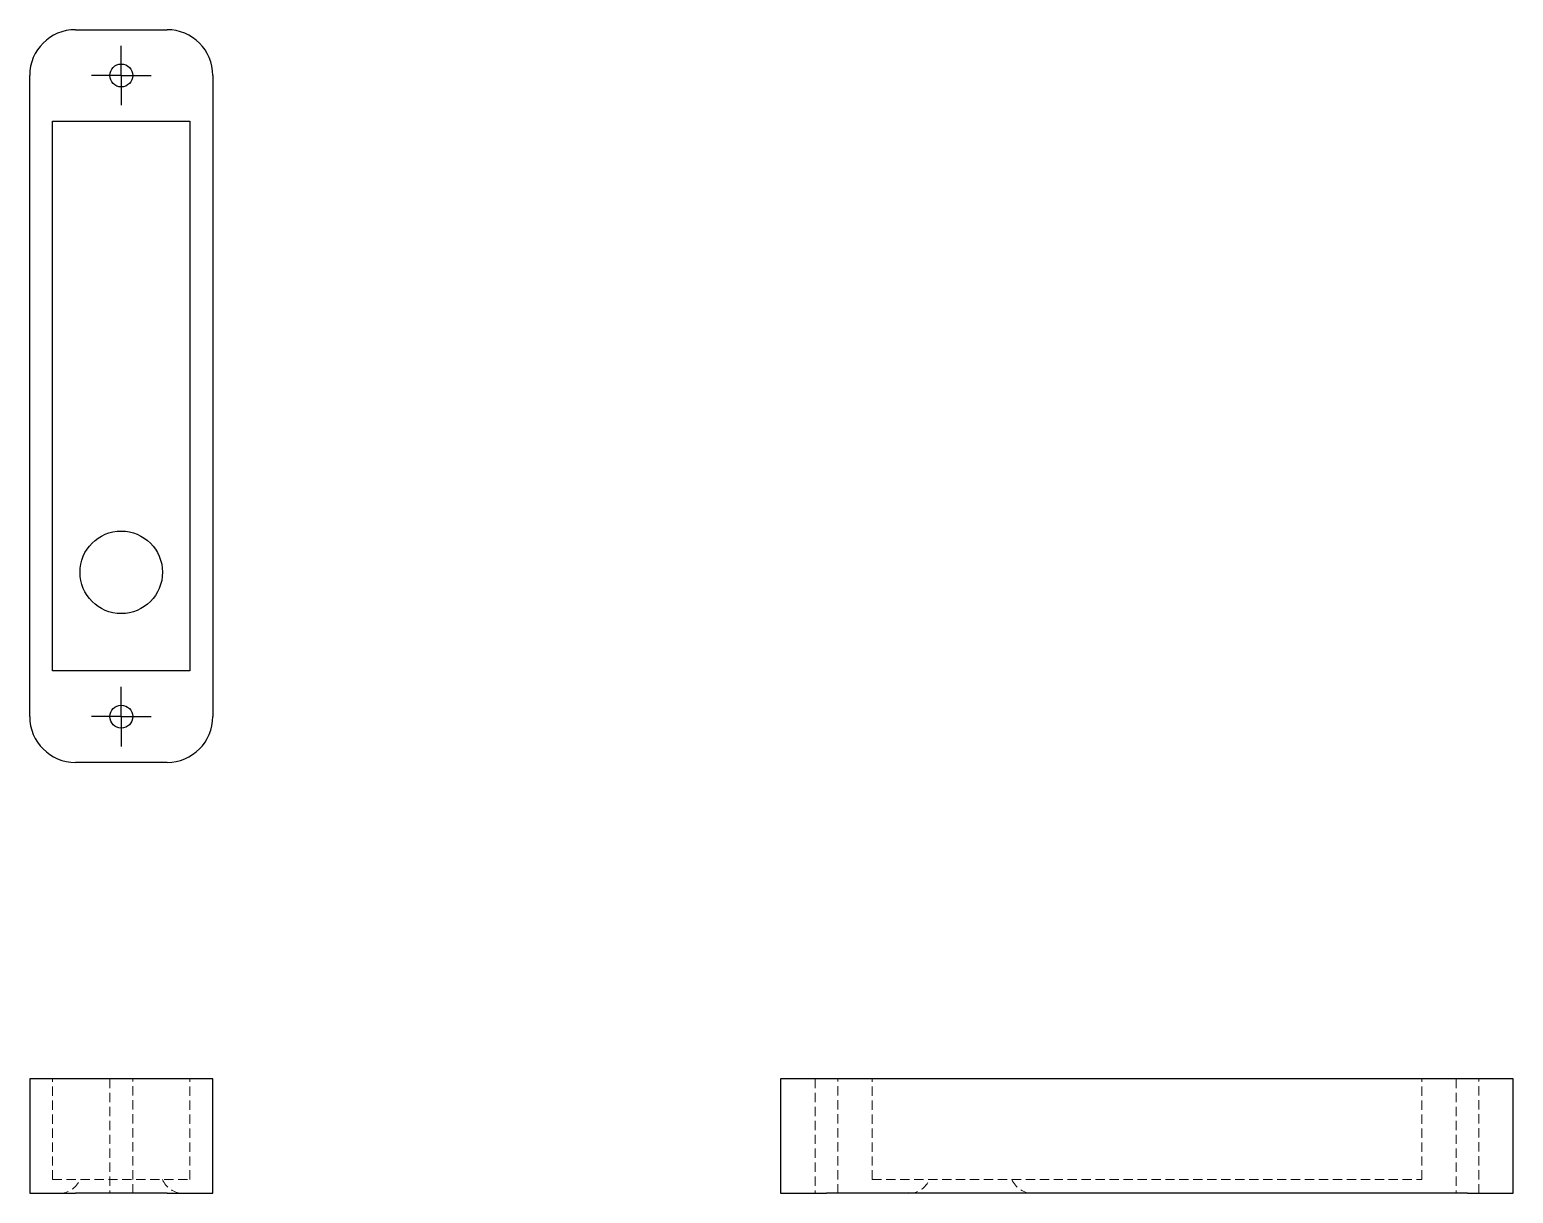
# Model space of a CAD drawing. Header units: millimetres. Extents: x 70 to 273, y 49 to 208.
import ezdxf

# ---------------------------------------------------------------- set-up
doc = ezdxf.new("R2010")
doc.units = ezdxf.units.MM
doc.linetypes.add('HIDDEN', pattern=[1.905, 1.27, -0.635])
doc.layers.add('10', color=7, linetype='Continuous')

# ---------------------------------------------------------------- blocks, each defined once
blk = doc.blocks.new('SW_CENTERMARKSYMBOL_0')
at = {"layer": '10', "color": 0}
for p, q in [((0, 2.5), (0, 4.0625)), ((0, 0), (0, 2.5)), ((-2.5, 0), (-4.0625, 0)), ((0, 0), (-2.5, 0)), ((0, 0), (0, -2.5)), ((0, 0), (2.5, 0)), ((2.5, 0), (4.0625, 0)), ((0, -2.5), (0, -4.0625))]:
    blk.add_line(p, q, dxfattribs=at)
blk = doc.blocks.new('SW_CENTERMARKSYMBOL_1')
at = {"layer": '10', "color": 0}
for p, q in [((0, 2.5), (0, 4.0625)), ((0, 0), (0, 2.5)), ((-2.5, 0), (-4.0625, 0)), ((0, 0), (-2.5, 0)), ((0, 0), (0, -2.5)), ((0, 0), (2.5, 0)), ((2.5, 0), (4.0625, 0)), ((0, -2.5), (0, -4.0625))]:
    blk.add_line(p, q, dxfattribs=at)

msp = doc.modelspace()

# ---------------------------------------------------------------- linework, layer by layer
at = {"color": 7, "linetype": 'Continuous', "lineweight": 25}
for p, q in [((76.75, 208), (89.25, 208)), ((70.5, 114.25), (70.5, 201.75)), ((95.5, 201.75), (95.5, 114.25)), ((73.62, 195.5), (92.38, 195.5)), ((73.62, 120.5), (73.62, 195.5)), ((92.38, 195.5), (92.38, 120.5)), ((92.38, 120.5), (73.62, 120.5)), ((89.25, 108), (76.75, 108)), ((70.5, 64.81), (70.5, 49.19)), ((76.75, 64.81), (70.5, 64.81)), ((89.25, 64.81), (76.75, 64.81)), ((95.5, 64.81), (89.25, 64.81)), ((95.5, 49.19), (95.5, 64.81)), ((173, 64.81), (173, 49.19)), ((179.25, 64.81), (173, 64.81)), ((266.75, 64.81), (179.25, 64.81)), ((273, 64.81), (266.75, 64.81)), ((273, 49.19), (273, 64.81)), ((70.5, 49.19), (76.75, 49.19)), ((89.25, 49.19), (76.75, 49.19)), ((89.25, 49.19), (95.5, 49.19)), ((173, 49.19), (179.25, 49.19)), ((266.75, 49.19), (179.25, 49.19)), ((266.75, 49.19), (273, 49.19))]:
    msp.add_line(p, q, dxfattribs=at)
at = {"color": 7, "linetype": 'HIDDEN', "lineweight": 18}
for p, q in [((73.62, 51.06), (73.62, 64.81)), ((81.44, 64.81), (81.44, 49.19)), ((84.56, 49.19), (84.56, 64.81)), ((92.38, 51.06), (92.38, 64.81)), ((177.69, 64.81), (177.69, 49.19)), ((180.81, 49.19), (180.81, 64.81)), ((185.5, 51.06), (185.5, 64.81)), ((260.5, 51.06), (260.5, 64.81)), ((265.19, 64.81), (265.19, 49.19)), ((268.31, 49.19), (268.31, 64.81)), ((73.62, 51.06), (92.38, 51.06)), ((185.5, 51.06), (260.5, 51.06))]:
    msp.add_line(p, q, dxfattribs=at)
at = {"color": 7, "linetype": 'Continuous', "lineweight": 25}
for centre, radius in [((83, 201.75), 1.56), ((83, 133.94), 5.63), ((83, 114.25), 1.56)]:
    msp.add_circle(centre, radius, dxfattribs=at)
for centre, start, end in [((76.75, 201.75), 90, 180), ((89.25, 201.75), 0, 90), ((76.75, 114.25), 180, 270), ((89.25, 114.25), 270, 0)]:
    msp.add_arc(centre, 6.25, start, end, dxfattribs=at)
at = {"color": 7, "linetype": 'HIDDEN', "lineweight": 18}
for centre, start, end in [((74.51, 52.31), 270, 336.4218), ((91.49, 52.31), 203.5782, 270), ((190.45, 52.31), 270, 336.4218), ((207.43, 52.31), 203.5782, 270)]:
    msp.add_arc(centre, 3.13, start, end, dxfattribs=at)

# ---------------------------------------------------------------- block references
at = {"layer": '10'}
for name, p in [('SW_CENTERMARKSYMBOL_0', (83, 201.75)), ('SW_CENTERMARKSYMBOL_1', (83, 114.25))]:
    msp.add_blockref(name, p, dxfattribs=at)

doc.saveas('drawing.dxf')
